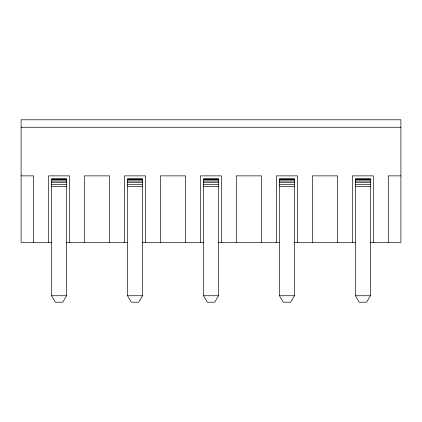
<?xml version="1.0" encoding="UTF-8"?>
<svg xmlns="http://www.w3.org/2000/svg" width="422" height="422" viewBox="0 0 422 422"><rect width="100%" height="100%" fill="white"/><g stroke="black" fill="none" stroke-linecap="round" stroke-linejoin="round"><path stroke-width="0.63" d="M66.555 295.738L62.82 302.21L55.34 302.21L51.605 295.738L51.605 178.854L66.555 178.854L66.555 295.738L51.605 295.738M142.515 295.738L138.78 302.21L131.3 302.21L127.565 295.738L127.565 178.854L142.515 178.854L142.515 295.738L127.565 295.738M218.475 295.738L214.74 302.21L207.26 302.21L203.525 295.738L203.525 178.854L218.475 178.854L218.475 295.738L203.525 295.738M294.435 295.738L290.7 302.21L283.22 302.21L279.485 295.738L279.485 178.854L294.435 178.854L294.435 295.738L279.485 295.738M370.395 295.738L366.66 302.21L359.18 302.21L355.445 295.738L355.445 178.854L370.395 178.854L370.395 295.738L355.445 295.738M21.1 127.265L400.9 127.265M21.1 175.863L33.66 175.863L33.66 242.402M400.9 175.863L388.34 175.863L388.34 242.402M51.605 179.107L66.555 179.107M127.565 179.107L142.515 179.107M203.525 179.107L218.475 179.107M279.485 179.107L294.435 179.107M355.445 179.107L370.395 179.107M51.605 179.851L66.555 179.851M127.565 179.851L142.515 179.851M203.525 179.851L218.475 179.851M279.485 179.851L294.435 179.851M355.445 179.851L370.395 179.851M51.605 181.043L66.555 181.043M127.565 181.043L142.515 181.043M203.525 181.043L218.475 181.043M279.485 181.043L294.435 181.043M355.445 181.043L370.395 181.043M51.605 182.589L66.555 182.589M127.565 182.589L142.515 182.589M203.525 182.589L218.475 182.589M279.485 182.589L294.435 182.589M355.445 182.589L370.395 182.589M51.605 184.393L66.555 184.393M127.565 184.393L142.515 184.393M203.525 184.393L218.475 184.393M279.485 184.393L294.435 184.393M355.445 184.393L370.395 184.393M51.605 186.329L66.555 186.329M127.565 186.329L142.515 186.329M203.525 186.329L218.475 186.329M279.485 186.329L294.435 186.329M355.445 186.329L370.395 186.329M51.885 242.402L21.1 242.402L21.1 119.79L400.9 119.79L400.9 242.402L370.115 242.402M66.275 242.402L127.919 242.402M142.235 242.402L203.805 242.402M218.195 242.402L279.765 242.402M294.081 242.402L355.725 242.402M373.386 242.402L373.386 175.863L352.454 175.863L352.454 242.402M337.5 242.402L337.5 175.863L312.38 175.863L312.38 242.402M297.426 242.402L297.426 175.863L276.494 175.863L276.494 242.402M261.54 242.402L261.54 175.863L236.42 175.863L236.42 242.402M221.466 242.402L221.466 175.863L200.534 175.863L200.534 242.402M185.58 242.402L185.58 175.863L160.46 175.863L160.46 242.402M145.506 242.402L145.506 175.863L124.574 175.863L124.574 242.402M109.62 242.402L109.62 175.863L84.5 175.863L84.5 242.402M69.546 242.402L69.546 175.863L48.614 175.863L48.614 242.402"/></g></svg>
